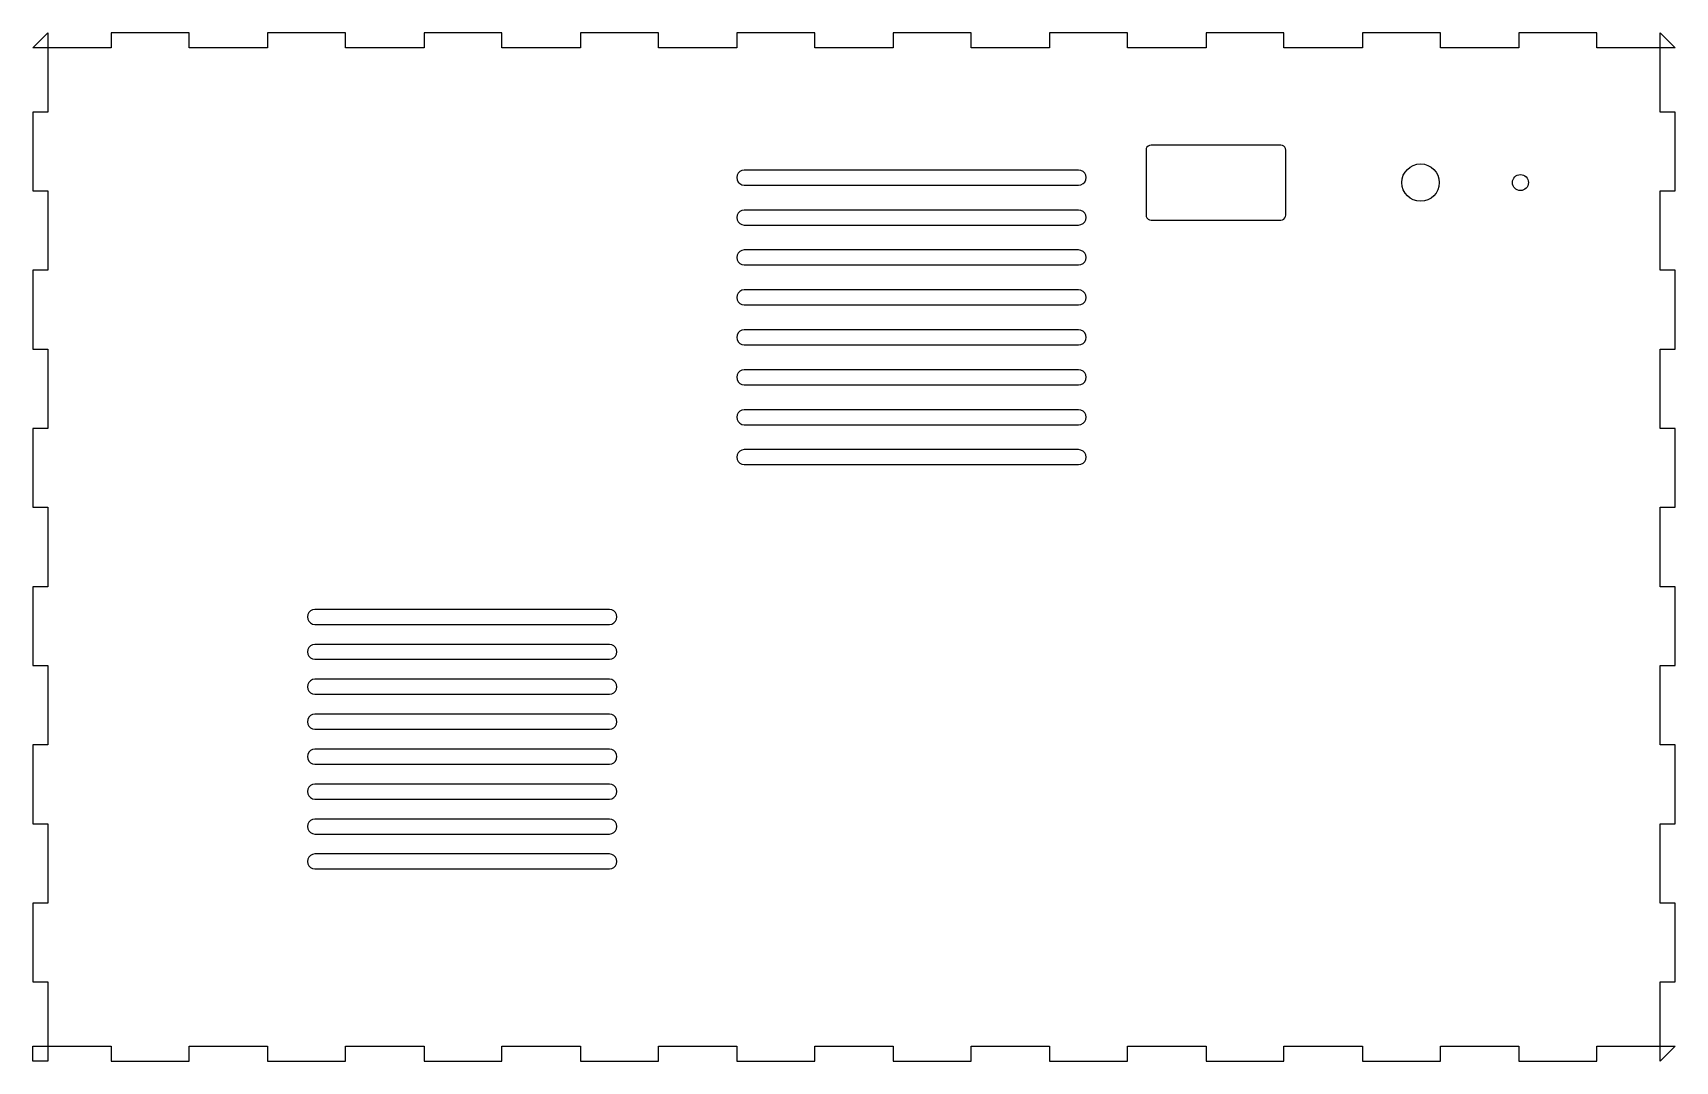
# Model space of a CAD drawing. Extents: x 0 to 329, y 0 to 206.
import ezdxf

# ---------------------------------------------------------------- set-up
doc = ezdxf.new("R2010")
doc.units = 0

msp = doc.modelspace()

# ---------------------------------------------------------------- linework, layer by layer
at = {"layer": 'CUT'}
for points in [[(0, 0), (0, 3), (15.6967, 3), (15.6967, 0), (31.3033, 0), (31.3033, 3), (47.03, 3), (47.03, 0), (62.6367, 0), (62.6367, 3), (78.3633, 3), (78.3633, 0), (93.97, 0), (93.97, 3), (109.6967, 3), (109.6967, 0), (125.3033, 0), (125.3033, 3), (141.03, 3), (141.03, 0), (156.6367, 0), (156.6367, 3), (172.3633, 3), (172.3633, 0), (187.97, 0), (187.97, 3), (203.6967, 3), (203.6967, 0), (219.3033, 0), (219.3033, 3), (235.03, 3), (235.03, 0), (250.6367, 0), (250.6367, 3), (266.3633, 3), (266.3633, 0), (281.97, 0), (281.97, 3), (297.6967, 3), (297.6967, 0), (313.3033, 0), (313.3033, 3), (329, 3), (326, 0), (326, 15.8762), (329, 15.8762), (329, 31.6623), (326, 31.6623), (326, 47.5685), (329, 47.5685), (329, 63.3546), (326, 63.3546), (326, 79.2608), (329, 79.2608), (329, 95.0469), (326, 95.0469), (326, 110.9531), (329, 110.9531), (329, 126.7392), (326, 126.7392), (326, 142.6454), (329, 142.6454), (329, 158.4315), (326, 158.4315), (326, 174.3377), (329, 174.3377), (329, 190.1238), (326, 190.1238), (326, 206), (329, 203), (313.3033, 203), (313.3033, 206), (297.6967, 206), (297.6967, 203), (281.97, 203), (281.97, 206), (266.3633, 206), (266.3633, 203), (250.6367, 203), (250.6367, 206), (235.03, 206), (235.03, 203), (219.3033, 203), (219.3033, 206), (203.6967, 206), (203.6967, 203), (187.97, 203), (187.97, 206), (172.3633, 206), (172.3633, 203), (156.6367, 203), (156.6367, 206), (141.03, 206), (141.03, 203), (125.3033, 203), (125.3033, 206), (109.6967, 206), (109.6967, 203), (93.97, 203), (93.97, 206), (78.3633, 206), (78.3633, 203), (62.6367, 203), (62.6367, 206), (47.03, 206), (47.03, 203), (31.3033, 203), (31.3033, 206), (15.6967, 206), (15.6967, 203), (0, 203), (3, 206), (3, 190.1238), (0, 190.1238), (0, 174.3377), (3, 174.3377), (3, 158.4315), (0, 158.4315), (0, 142.6454), (3, 142.6454), (3, 126.7392), (0, 126.7392), (0, 110.9531), (3, 110.9531), (3, 95.0469), (0, 95.0469), (0, 79.2608), (3, 79.2608), (3, 63.3546), (0, 63.3546), (0, 47.5685), (3, 47.5685), (3, 31.6623), (0, 31.6623), (0, 15.8762), (3, 15.8762), (3, 0)], [(251, 182.5), (250.9511, 182.809), (250.809, 183.0878), (250.5878, 183.309), (250.309, 183.4511), (250, 183.5), (224, 183.5), (223.691, 183.4511), (223.4122, 183.309), (223.191, 183.0878), (223.0489, 182.809), (223, 182.5), (223, 169.5), (223.0489, 169.191), (223.191, 168.9122), (223.4122, 168.691), (223.691, 168.5489), (224, 168.5), (250, 168.5), (250.309, 168.5489), (250.5878, 168.691), (250.809, 168.9122), (250.9511, 169.191), (251, 169.5)], [(211, 177), (210.9266, 177.4635), (210.7135, 177.8817), (210.3817, 178.2135), (209.9635, 178.4266), (209.5, 178.5), (142.5, 178.5), (142.0365, 178.4266), (141.6183, 178.2135), (141.2865, 177.8817), (141.0734, 177.4635), (141, 177), (141, 177), (141.0734, 176.5365), (141.2865, 176.1183), (141.6183, 175.7865), (142.0365, 175.5734), (142.5, 175.5), (209.5, 175.5), (209.9635, 175.5734), (210.3817, 175.7865), (210.7135, 176.1183), (210.9266, 176.5365), (211, 177)], [(211, 169), (210.9266, 169.4635), (210.7135, 169.8817), (210.3817, 170.2135), (209.9635, 170.4266), (209.5, 170.5), (142.5, 170.5), (142.0365, 170.4266), (141.6183, 170.2135), (141.2865, 169.8817), (141.0734, 169.4635), (141, 169), (141, 169), (141.0734, 168.5365), (141.2865, 168.1183), (141.6183, 167.7865), (142.0365, 167.5734), (142.5, 167.5), (209.5, 167.5), (209.9635, 167.5734), (210.3817, 167.7865), (210.7135, 168.1183), (210.9266, 168.5365), (211, 169)], [(211, 161), (210.9266, 161.4635), (210.7135, 161.8817), (210.3817, 162.2135), (209.9635, 162.4266), (209.5, 162.5), (142.5, 162.5), (142.0365, 162.4266), (141.6183, 162.2135), (141.2865, 161.8817), (141.0734, 161.4635), (141, 161), (141, 161), (141.0734, 160.5365), (141.2865, 160.1183), (141.6183, 159.7865), (142.0365, 159.5734), (142.5, 159.5), (209.5, 159.5), (209.9635, 159.5734), (210.3817, 159.7865), (210.7135, 160.1183), (210.9266, 160.5365), (211, 161)], [(211, 153), (210.9266, 153.4635), (210.7135, 153.8817), (210.3817, 154.2135), (209.9635, 154.4266), (209.5, 154.5), (142.5, 154.5), (142.0365, 154.4266), (141.6183, 154.2135), (141.2865, 153.8817), (141.0734, 153.4635), (141, 153), (141, 153), (141.0734, 152.5365), (141.2865, 152.1183), (141.6183, 151.7865), (142.0365, 151.5734), (142.5, 151.5), (209.5, 151.5), (209.9635, 151.5734), (210.3817, 151.7865), (210.7135, 152.1183), (210.9266, 152.5365), (211, 153)], [(211, 145), (210.9266, 145.4635), (210.7135, 145.8817), (210.3817, 146.2135), (209.9635, 146.4266), (209.5, 146.5), (142.5, 146.5), (142.0365, 146.4266), (141.6183, 146.2135), (141.2865, 145.8817), (141.0734, 145.4635), (141, 145), (141, 145), (141.0734, 144.5365), (141.2865, 144.1183), (141.6183, 143.7865), (142.0365, 143.5734), (142.5, 143.5), (209.5, 143.5), (209.9635, 143.5734), (210.3817, 143.7865), (210.7135, 144.1183), (210.9266, 144.5365), (211, 145)], [(211, 137), (210.9266, 137.4635), (210.7135, 137.8817), (210.3817, 138.2135), (209.9635, 138.4266), (209.5, 138.5), (142.5, 138.5), (142.0365, 138.4266), (141.6183, 138.2135), (141.2865, 137.8817), (141.0734, 137.4635), (141, 137), (141, 137), (141.0734, 136.5365), (141.2865, 136.1183), (141.6183, 135.7865), (142.0365, 135.5734), (142.5, 135.5), (209.5, 135.5), (209.9635, 135.5734), (210.3817, 135.7865), (210.7135, 136.1183), (210.9266, 136.5365), (211, 137)], [(211, 129), (210.9266, 129.4635), (210.7135, 129.8817), (210.3817, 130.2135), (209.9635, 130.4266), (209.5, 130.5), (142.5, 130.5), (142.0365, 130.4266), (141.6183, 130.2135), (141.2865, 129.8817), (141.0734, 129.4635), (141, 129), (141, 129), (141.0734, 128.5365), (141.2865, 128.1183), (141.6183, 127.7865), (142.0365, 127.5734), (142.5, 127.5), (209.5, 127.5), (209.9635, 127.5734), (210.3817, 127.7865), (210.7135, 128.1183), (210.9266, 128.5365), (211, 129)], [(211, 121), (210.9266, 121.4635), (210.7135, 121.8817), (210.3817, 122.2135), (209.9635, 122.4266), (209.5, 122.5), (142.5, 122.5), (142.0365, 122.4266), (141.6183, 122.2135), (141.2865, 121.8817), (141.0734, 121.4635), (141, 121), (141, 121), (141.0734, 120.5365), (141.2865, 120.1183), (141.6183, 119.7865), (142.0365, 119.5734), (142.5, 119.5), (209.5, 119.5), (209.9635, 119.5734), (210.3817, 119.7865), (210.7135, 120.1183), (210.9266, 120.5365), (211, 121)], [(117, 89), (116.9266, 89.4635), (116.7135, 89.8817), (116.3817, 90.2135), (115.9635, 90.4266), (115.5, 90.5), (56.5, 90.5), (56.0365, 90.4266), (55.6183, 90.2135), (55.2865, 89.8817), (55.0734, 89.4635), (55, 89), (55, 89), (55.0734, 88.5365), (55.2865, 88.1183), (55.6183, 87.7865), (56.0365, 87.5734), (56.5, 87.5), (115.5, 87.5), (115.9635, 87.5734), (116.3817, 87.7865), (116.7135, 88.1183), (116.9266, 88.5365), (117, 89)], [(117, 82), (116.9266, 82.4635), (116.7135, 82.8817), (116.3817, 83.2135), (115.9635, 83.4266), (115.5, 83.5), (56.5, 83.5), (56.0365, 83.4266), (55.6183, 83.2135), (55.2865, 82.8817), (55.0734, 82.4635), (55, 82), (55, 82), (55.0734, 81.5365), (55.2865, 81.1183), (55.6183, 80.7865), (56.0365, 80.5734), (56.5, 80.5), (115.5, 80.5), (115.9635, 80.5734), (116.3817, 80.7865), (116.7135, 81.1183), (116.9266, 81.5365), (117, 82)], [(117, 75), (116.9266, 75.4635), (116.7135, 75.8817), (116.3817, 76.2135), (115.9635, 76.4266), (115.5, 76.5), (56.5, 76.5), (56.0365, 76.4266), (55.6183, 76.2135), (55.2865, 75.8817), (55.0734, 75.4635), (55, 75), (55, 75), (55.0734, 74.5365), (55.2865, 74.1183), (55.6183, 73.7865), (56.0365, 73.5734), (56.5, 73.5), (115.5, 73.5), (115.9635, 73.5734), (116.3817, 73.7865), (116.7135, 74.1183), (116.9266, 74.5365), (117, 75)], [(117, 68), (116.9266, 68.4635), (116.7135, 68.8817), (116.3817, 69.2135), (115.9635, 69.4266), (115.5, 69.5), (56.5, 69.5), (56.0365, 69.4266), (55.6183, 69.2135), (55.2865, 68.8817), (55.0734, 68.4635), (55, 68), (55, 68), (55.0734, 67.5365), (55.2865, 67.1183), (55.6183, 66.7865), (56.0365, 66.5734), (56.5, 66.5), (115.5, 66.5), (115.9635, 66.5734), (116.3817, 66.7865), (116.7135, 67.1183), (116.9266, 67.5365), (117, 68)], [(117, 61), (116.9266, 61.4635), (116.7135, 61.8817), (116.3817, 62.2135), (115.9635, 62.4266), (115.5, 62.5), (56.5, 62.5), (56.0365, 62.4266), (55.6183, 62.2135), (55.2865, 61.8817), (55.0734, 61.4635), (55, 61), (55, 61), (55.0734, 60.5365), (55.2865, 60.1183), (55.6183, 59.7865), (56.0365, 59.5734), (56.5, 59.5), (115.5, 59.5), (115.9635, 59.5734), (116.3817, 59.7865), (116.7135, 60.1183), (116.9266, 60.5365), (117, 61)], [(117, 54), (116.9266, 54.4635), (116.7135, 54.8817), (116.3817, 55.2135), (115.9635, 55.4266), (115.5, 55.5), (56.5, 55.5), (56.0365, 55.4266), (55.6183, 55.2135), (55.2865, 54.8817), (55.0734, 54.4635), (55, 54), (55, 54), (55.0734, 53.5365), (55.2865, 53.1183), (55.6183, 52.7865), (56.0365, 52.5734), (56.5, 52.5), (115.5, 52.5), (115.9635, 52.5734), (116.3817, 52.7865), (116.7135, 53.1183), (116.9266, 53.5365), (117, 54)], [(117, 47), (116.9266, 47.4635), (116.7135, 47.8817), (116.3817, 48.2135), (115.9635, 48.4266), (115.5, 48.5), (56.5, 48.5), (56.0365, 48.4266), (55.6183, 48.2135), (55.2865, 47.8817), (55.0734, 47.4635), (55, 47), (55, 47), (55.0734, 46.5365), (55.2865, 46.1183), (55.6183, 45.7865), (56.0365, 45.5734), (56.5, 45.5), (115.5, 45.5), (115.9635, 45.5734), (116.3817, 45.7865), (116.7135, 46.1183), (116.9266, 46.5365), (117, 47)], [(117, 40), (116.9266, 40.4635), (116.7135, 40.8817), (116.3817, 41.2135), (115.9635, 41.4266), (115.5, 41.5), (56.5, 41.5), (56.0365, 41.4266), (55.6183, 41.2135), (55.2865, 40.8817), (55.0734, 40.4635), (55, 40), (55, 40), (55.0734, 39.5365), (55.2865, 39.1183), (55.6183, 38.7865), (56.0365, 38.5734), (56.5, 38.5), (115.5, 38.5), (115.9635, 38.5734), (116.3817, 38.7865), (116.7135, 39.1183), (116.9266, 39.5365), (117, 40)]]:
    msp.add_lwpolyline(points, close=True, dxfattribs=at)
for centre, radius in [((278, 176), 3.75), ((298, 176), 1.6)]:
    msp.add_circle(centre, radius, dxfattribs=at)

doc.saveas('drawing.dxf')
